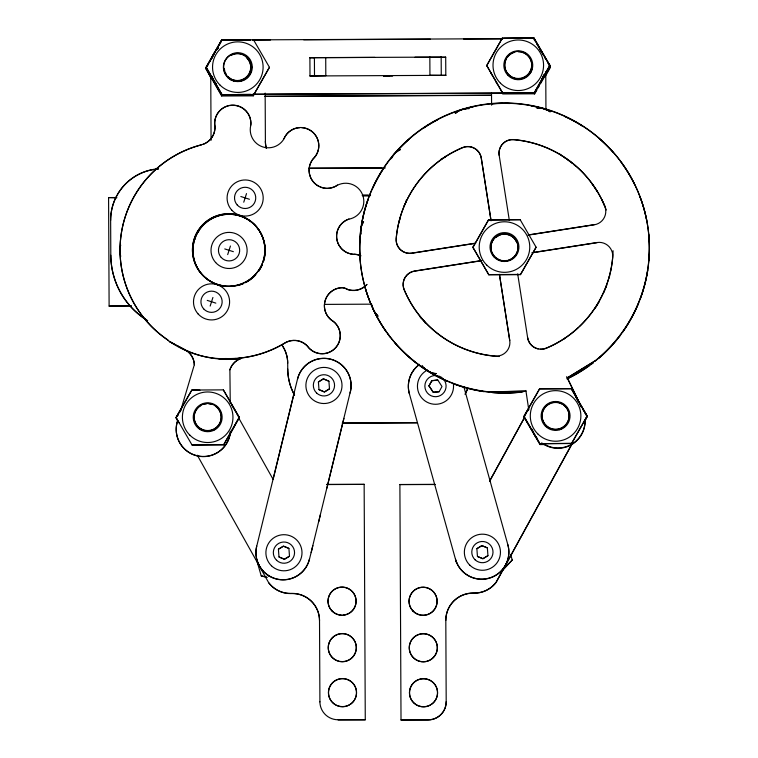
<?xml version="1.0" encoding="UTF-8"?>
<svg xmlns="http://www.w3.org/2000/svg" width="758" height="758" viewBox="0 0 758 758"><rect width="100%" height="100%" fill="white"/><g stroke="black" fill="none" stroke-linecap="round" stroke-linejoin="round"><path stroke-width="1.14" d="M273.155 479.189L294.18 393.099M311.197 552.61L312.864 545.57M318.758 521.665L320.426 514.635M326.859 488.275L343.933 418.378M180.347 411.641L194.351 364.636A18.107 18.107 0 0 0 186.629 350.575L169.839 341.687L175.771 344.985M210.165 306.061L212.913 297.458M243.754 202.197L246.502 193.593M227.684 254.603L230.432 246.009M489.64 481.046L524.536 417.374M489.649 481.197L524.545 417.535M572.119 443.591L496.102 582.267A27.165 27.165 0 0 1 474.593 593.012L472.84 593.021A27.165 27.165 0 0 0 445.808 620.319L446.197 701.775A18.107 18.107 0 0 1 428.175 719.967L401.001 719.939L428.166 719.816A18.107 18.107 0 0 0 446.187 701.624M572.129 443.752L496.111 582.428A27.165 27.165 0 0 1 474.603 593.173L472.85 593.182A27.165 27.165 0 0 0 445.818 620.47M433.225 392.35L428.981 385.822L431.861 380.63L437.754 380.004L441.999 386.533L439.128 391.725L434.211 392.246M429 385.983L431.861 380.63M254.423 93.821L253.267 95.859L221.668 96.001L205.664 67.85L221.336 40.401L250.604 40.269M206.233 67.377L221.904 39.928L253.504 39.776L269.45 67.31L253.778 94.75L222.179 94.902L206.233 67.377L222.179 94.902M206.252 67.604L221.904 39.928M206.896 66.676L208.052 64.648M209.217 62.611L212.695 56.518M216.76 49.403L217.925 47.366M219.081 45.338L220.824 42.287M253.778 94.75L269.45 67.31M176.083 417.469L191.755 390.029L223.354 389.877L239.31 417.402L223.638 444.851L192.03 444.993L176.083 417.469L191.196 391.28M177.922 421.457L176.112 417.866L182.498 406.686M177.315 416.388L178.471 414.351M179.637 412.324L180.792 410.286M223.638 444.851L239.291 417.165M229.494 435.395L239.32 417.563L223.354 389.877M486.693 65.491L502.639 93.016L486.693 65.491L502.365 38.052L533.964 37.9L549.91 65.425L534.182 92.94L534.238 93.802L502.639 93.954L501.398 91.064M486.712 65.728L502.365 38.052M253.03 94.2L534.238 92.874L549.901 65.197L549.92 66.363L534.238 93.802M534.627 94.011L536.948 89.946M538.114 87.909L539.27 85.881M540.435 83.844L550.299 66.562L534.371 39.274L534.437 40.212M545.144 76.653L550.365 67.509L550.299 66.562M472.888 247.288L488.559 219.839L520.159 219.687L536.105 247.222L520.433 274.661L488.834 274.813L472.888 247.288L488.834 274.813M472.897 247.515L488.559 219.839M520.433 274.661L536.105 247.222M523.986 416.161L539.658 388.721L571.267 388.57L587.213 416.095L571.541 443.534L539.933 443.686L524.005 416.398L539.658 388.721M544.68 444.539L539.999 444.567L524.072 417.27L528.677 408.581M527.549 411.177L528.714 409.14M571.541 443.534L587.194 415.858M584.911 420.482L587.232 416.417L575.436 396.197M584.958 421.041L587.232 416.417M502.554 570.13L512.266 559.982L502.573 570.367M323.458 378.801L318.407 381.918L318.995 389.707L324.443 392.038L329.493 388.92L328.906 381.141L323.458 378.801L318.426 382.079M318.985 389.546L324.433 391.886L329.484 388.769M278.413 549.199L283.454 546.082L288.912 548.413L289.49 556.201L284.44 559.319L278.991 556.978L278.413 549.199L283.464 546.234L288.912 548.413M278.991 556.978L284.43 559.158L289.49 556.201M476.867 548.678L481.908 545.552L487.366 547.892L487.944 555.671L482.893 558.798L477.445 556.457L476.867 548.678L481.917 545.713L487.366 547.892M477.445 556.457L482.884 558.637L487.944 555.671M595.381 360.751L567.268 377.891L595.371 360.6A144.863 144.863 -4.2 0 0 589.866 130.812A144.863 144.863 -4.2 0 0 369.326 195.602A144.863 144.863 -4.2 0 0 488.986 391.848L525.976 391.119L488.995 392.009M475.598 243.157L411.821 253.106A13.578 13.578 0 0 1 396.197 238.533A108.65 108.65 0 0 1 462.617 147.545A13.578 13.578 0 0 1 481.264 157.986L491.042 220.597M528.193 234.942L594.291 224.633M475.617 243.309L411.84 253.267A13.578 13.578 0 0 1 396.207 238.685A108.65 108.65 0 0 1 462.626 147.706A13.578 13.578 0 0 1 481.283 158.138L491.051 220.758M528.203 235.103L594.3 224.785A13.578 13.578 0 0 0 604.742 206.138M481.87 260.506L414.617 271.004A13.578 13.578 0 0 0 404.175 289.651A108.65 108.65 0 0 0 495.163 356.071A13.578 13.578 0 0 0 509.746 340.437L499.427 274.349M532.144 252.66L597.086 242.522A13.578 13.578 0 0 1 612.71 257.104A108.65 108.65 0 0 1 546.291 348.083A13.578 13.578 0 0 1 527.644 337.651M480.724 260.847L414.626 271.156A13.578 13.578 0 0 0 404.194 289.802A108.65 108.65 0 0 0 499.219 356.497M532.154 252.812L597.096 242.683M169.839 341.687A98.493 98.483 0 0 0 222.255 358.742L225.562 358.534A108.65 108.65 0 0 0 284.837 342.938A18.107 18.107 0 0 1 307.35 345.989A18.107 18.107 0 0 0 335.5 347.78A18.107 18.107 0 0 0 331.255 319.904A18.107 18.107 0 0 1 342.152 287.614A11.522 11.522 0 0 1 347.477 289.357A18.107 18.107 0 0 0 366.881 284.411M431.87 380.791L437.754 380.004M387.764 76.141L389.242 76.103L386.192 76.17M325.722 57.456L325.807 75.696L314.504 75.952L314.409 57.608L441.175 57.106M503.549 38.279L533.964 37.9M517.534 38.279L533.916 38.203L549.853 65.501M250.405 39.89L237.377 39.947A27.165 27.165 0 0 0 232.649 40.392M252.774 39.88L502.658 38.696M221.923 40.165L250.415 40.051M252.784 40.032L270.549 39.956M303.712 39.795L430.43 39.198M463.593 39.037L502.668 38.848M309.728 57.731L374.85 57.419M415.005 57.229L445.723 57.238L440.995 57.267M314.627 57.864L309.899 57.731L309.994 75.971L445.808 75.326L445.704 57.087M309.814 75.971L314.712 75.942M384.391 75.62L392.663 75.573M441.08 75.345L445.96 75.326M502.62 92.789L534.229 92.637M237.642 94.437L250.671 94.371M253.039 94.362L518.33 93.101A27.165 27.165 0 0 0 520.689 92.988M222.16 94.665L253.769 94.513M205.664 67.85L221.601 95.138L253.2 94.987L253.267 95.859M265.025 96.266L491.231 95.195M265.035 96.427L491.241 95.356M362.315 195.223L370.577 195.185M362.324 195.384L368.227 195.356M362.93 195.962L369.989 195.934M131.2 306.005L109.114 306.109L108.584 197.573L116.723 197.535M116.741 197.829L108.584 197.573M488.569 220.076L520.159 219.687M488.815 274.576L520.414 274.424M324.623 304.394L371.676 304.166M131.172 305.711L109.114 306.109M199.97 390.218L191.755 390.029M539.677 388.949L571.276 388.807L587.213 416.095M342.313 423.04L417.478 422.68M342.322 423.191L417.487 422.841M223.619 444.614L192.03 444.993M571.523 443.307L539.933 443.686M524.024 416.711L539.961 444.008L545.807 443.98M326.565 484.4L364.153 484.381L326.575 484.561M401.02 720.1L399.892 484.542L435.111 484.371M435.12 484.533L399.892 484.542M338.106 719.92L365.271 719.787L364.143 484.229M309.065 168.162L385.348 167.888M309.075 168.314L381.814 168.058M383.624 75.971L392.653 75.99M383.576 76.046L388.854 76.084L385.206 76.046M266.949 577.226L261.264 575.843L266.968 577.463M240.826 196.521L249.429 199.269M224.756 248.927L233.36 251.684M207.237 300.386L215.841 303.134M323.467 378.962L328.925 381.293M177.751 346.027L185.653 350.215M168.617 340.73L167.291 339.726A108.65 108.65 0 0 1 201.429 144.911M169.849 341.849L167.281 339.565A108.65 108.65 0 0 1 201.42 144.759A18.107 18.107 0 0 0 214.969 126.52A18.107 18.107 0 0 1 232.062 105.144A18.107 18.107 0 0 1 250.784 125.117M428.981 385.822L433.216 392.199L439.128 391.725M533.983 39.065L535.167 41.093M536.929 44.125L538.114 46.143M539.298 48.161L540.473 50.189M542.245 53.221L543.429 55.239M544.604 57.267L545.788 59.285M547.551 62.317L549.92 66.363M549.19 65.482L550.365 67.509M490.777 72.872L491.951 74.89M496.083 81.968L497.267 83.996M577.245 399.788L578.43 401.806M579.605 403.834L581.377 406.866M582.551 408.884L583.736 410.912M584.92 412.93L586.683 415.962M210.838 77.003L206.119 68.921L210.904 77.941M231.692 404.98L235.823 412.058M236.998 414.076L238.77 417.108M176.112 417.866L179.059 422.917M238.865 418.245L273.212 479.539M197.298 455.207L268.863 583.016A27.165 27.165 0 0 0 290.485 593.561L292.237 593.552A27.165 27.165 0 0 1 319.525 620.594M567.259 377.74L581.367 406.923M566.671 376.65L581.377 407.074M510.627 554.363L512.285 560.219M256.346 558.987L261.283 576.08M463.839 386.732L507.869 544.831A27.165 27.165 0 0 1 488.995 578.297A27.165 27.165 0 0 1 455.539 559.423L409.339 393.554A27.174 27.174 0 0 1 419.468 364.333M509.31 220.284L499.162 155.191A13.578 13.578 0 0 1 513.744 139.567A108.65 108.65 0 0 1 604.732 205.987M517.686 273.875L527.653 337.803A13.578 13.578 0 0 0 538.256 349.002M499.446 274.5L509.755 340.598M525.872 390.465L528.781 409.822M571.56 443.856L571.608 444.415M539.961 444.008L539.999 444.567M502.317 38.355L502.383 39.217M347.477 289.357L347.486 289.518A18.107 18.107 0 0 0 366.891 284.572M365.271 719.787L338.096 719.759A18.107 18.107 0 0 1 319.895 701.737M221.336 40.401L221.402 41.273M241.205 358.269L241.215 358.43A18.107 18.107 0 0 0 229.911 369.809L229.892 369.648A18.107 18.107 0 0 1 241.205 358.269A98.493 98.483 0 0 1 186.629 350.575L186.639 350.736A18.107 18.107 0 0 1 194.361 364.797L194.351 364.636M221.601 95.138L221.668 96.001M222.255 358.742L225.581 358.695A108.65 108.65 0 0 0 235.928 358.496M229.892 369.648L230.252 403.408M545.751 71.953L545.94 109.863M491.516 93.262L491.591 105.182M441.175 57.011L441.27 75.345L429.938 75.203L429.843 56.964M319.914 701.889L319.516 620.432A27.165 27.165 0 0 0 292.218 593.4L290.466 593.41A27.165 27.165 0 0 1 268.853 582.864M265.158 93.101L265.395 141.339A27.165 27.165 0 0 0 266.352 148.36M210.752 75.743L211.065 140.306M565.231 425.778A13.54 13.54 0 0 1 559.177 429.312M552.165 429.341A13.54 13.54 0 0 1 546.073 425.863M563.308 404.876A13.54 13.54 0 0 1 564.937 425.816A13.54 13.54 0 0 1 544.092 423.172A13.54 13.54 0 0 1 550.905 403.303M552.023 402.943A13.54 13.54 0 0 1 562.303 404.251M562.455 428.261A13.54 13.54 0 0 1 559.196 429.625M419.743 661.402A14.032 14.032 0 0 1 411.774 639.828A14.032 14.032 0 0 1 434.77 639.724A14.032 14.032 0 0 1 427.01 661.364M426.119 661.573A14.032 14.032 0 0 1 420.633 661.601M430.601 704.949A14.032 14.032 0 0 1 409.491 693.2A14.032 14.032 0 0 1 429.947 680.352A14.032 14.032 0 0 1 431.368 704.466M120.759 256.299A18.059 18.059 0 0 1 120.712 245.137M263.386 261.7A36.119 36.119 0 0 0 241.072 216.371A36.119 36.119 0 0 0 195.27 237.69A36.119 36.119 0 0 0 215.585 283.937A36.119 36.119 0 0 1 195.261 237.614A36.119 36.119 0 0 1 241.063 216.295A36.119 36.119 0 0 1 263.377 261.614M258.639 271.174A36.119 36.119 0 0 0 262.116 264.987A36.119 36.119 0 0 1 258.63 271.099M255.683 274.841A36.119 36.119 0 0 1 245.365 282.658M243.233 283.653A36.119 36.119 0 0 1 237.624 285.52M216.684 284.364A36.119 36.119 0 0 0 224.719 286.287A36.119 36.119 0 0 1 216.674 284.288M194.768 239.405A36.119 36.119 0 0 1 195.573 237.197M198.217 231.91A36.119 36.119 0 0 1 199.515 229.93M255.683 274.766A36.119 36.119 0 0 1 245.355 282.582M243.223 283.577A36.119 36.119 0 0 1 230.621 286.439M110.649 220.426A51.336 51.336 0 0 1 116.865 195.706M117.405 194.73A51.336 51.336 0 0 1 153.94 169.479M155.039 169.318A51.336 51.336 0 0 1 158.384 168.977M281.701 344.805A31.694 31.684 0 0 1 287.718 363.234M147.687 320.748A76.965 76.956 0 0 1 110.81 255.427L110.64 220.265A51.336 51.336 0 0 1 158.375 168.816M146.72 320.009A76.965 76.956 0 0 1 110.801 255.266M540.084 49.668A27.165 27.165 0 0 1 542.065 52.615M540.075 49.507A27.165 27.165 0 0 1 542.055 52.463M294.568 395.231A54.33 54.32 0 0 1 287.746 369.127L287.708 363.073A31.694 31.684 0 0 0 281.682 344.644M467.515 389.062A54.33 54.32 0 0 1 465.535 393.374M266.342 148.208A27.165 27.165 0 0 1 265.385 141.187M235.387 40.364A27.165 27.165 0 0 1 240.106 40.345M467.506 388.911A54.33 54.32 0 0 1 464.967 394.264M294.549 395.07A54.33 54.32 0 0 1 287.727 368.966M453.36 383.595A18.059 18.059 0 0 1 439.981 403.72A18.059 18.059 0 0 1 418.568 392.511A18.059 18.059 0 0 1 427.474 370.046M439.195 376.148A10.612 10.612 0 0 1 442.53 394.037A10.612 10.612 0 0 1 425.162 388.589A10.612 10.612 0 0 1 438.133 375.816M409.348 393.715A27.174 27.174 0 0 1 419.477 364.494M507.86 544.68A27.165 27.165 0 0 1 488.986 578.136A27.165 27.165 0 0 1 455.53 559.262M507.348 561.47A27.165 27.165 0 0 1 501.938 570.594M456.742 563.09A27.165 27.165 0 0 1 455.909 560.863M310.922 361.756A27.174 27.174 0 0 1 350.082 393.014M297.534 379.161A27.174 27.174 0 0 1 310.041 362.258M309.482 559.006A27.165 27.165 0 0 1 276.651 578.951A27.165 27.165 0 0 1 256.706 546.12M269.043 576.108A27.165 27.165 0 0 1 267.062 574.791M263.509 571.674A27.165 27.165 0 0 1 257.047 560.494M613.08 250.727A108.65 108.65 0 0 1 579.207 326.831M578.43 327.56A108.65 108.65 0 0 1 546.3 348.244A13.578 13.578 0 0 1 540.293 349.267M606.258 209.975A108.65 108.65 0 0 0 513.753 139.718A13.578 13.578 0 0 0 499.171 155.352M489.071 392.142A144.863 144.863 -4.2 0 1 360.505 232.649A144.863 144.863 -4.2 0 1 520.007 104.073A144.863 144.863 -4.2 0 1 648.583 263.576A144.863 144.863 -4.2 0 1 595.456 360.893M593.268 362.618A144.863 144.863 -4.2 0 1 591.373 364.067M589.459 365.479A144.863 144.863 -4.2 0 1 567.126 378.754M521.76 391.943A144.863 144.863 -4.2 0 1 493.42 392.549M495.94 237.396A13.578 13.578 0 0 1 497.911 236.079M515.042 239.452A13.578 13.578 0 0 1 516.89 242.475M585.081 420.036A27.165 27.165 0 0 1 541.657 442.88M537.574 439.109A27.165 27.165 0 0 1 532.467 430.563M585.053 419.724A27.165 27.165 0 0 1 543.467 443.818M536.835 437.953A27.165 27.165 0 0 1 532.078 429.189M495.931 237.245A13.578 13.578 0 0 1 501.199 234.629M502.355 234.393A13.578 13.578 0 0 1 516.871 242.323M406.345 200.074A18.107 18.107 0 0 1 403.644 206.659M537.062 108.167A18.107 18.107 0 0 1 550.09 111.852M455.369 113.444A18.107 18.107 0 0 1 466.113 108.839M436.172 373.722A18.107 18.107 0 0 1 422.149 365.498M378.28 316.162A18.107 18.107 0 0 1 372.169 306.194M360.884 234.146A18.107 18.107 0 0 1 363.556 221.81M391.299 158.659A18.107 18.107 0 0 1 400.224 149.733M360.865 233.985A18.107 18.107 0 0 1 363.537 221.649M455.359 113.293A18.107 18.107 0 0 1 469.06 108.697M391.289 158.498A18.107 18.107 0 0 1 400.205 149.572M563.535 339.338A18.107 18.107 0 0 1 565.241 338.03M562.341 156.025A18.107 18.107 0 0 1 559.158 153.476M537.052 108.006A18.107 18.107 0 0 1 550.081 111.691M446.386 155.987A18.107 18.107 0 0 1 441.099 159.057M377.522 315.347A18.107 18.107 0 0 1 371.97 305.067M420.226 317.441A18.107 18.107 0 0 1 425.617 323.505M436.153 373.561A18.107 18.107 0 0 1 423.949 367.687M216.456 427.882A13.54 13.54 0 0 1 212.392 430.26M203.135 430.307A13.54 13.54 0 0 1 199.041 427.967M215.395 406.184A13.54 13.54 0 0 1 218.351 425.664A13.54 13.54 0 0 1 198.729 427.484A13.54 13.54 0 0 1 198.065 407.785M198.928 406.989A13.54 13.54 0 0 1 200.861 405.625M204.12 404.251A13.54 13.54 0 0 1 206.441 403.834M208.801 403.825A13.54 13.54 0 0 1 211.131 404.222M216.475 428.043A13.54 13.54 0 0 1 212.401 430.421M203.144 430.459A13.54 13.54 0 0 1 199.06 428.128M216.409 428.109A13.54 13.54 0 0 1 212.344 430.478M200.936 429.54A13.54 13.54 0 0 1 198.994 428.185M341.223 615.25A14.032 14.032 0 0 1 330.033 594.026A14.032 14.032 0 0 1 354.033 593.912A14.032 14.032 0 0 1 343.052 615.24M331.995 702.041A14.032 14.032 0 0 1 332.108 683.299A14.032 14.032 0 0 1 350.746 681.376A14.032 14.032 0 0 1 354.687 699.691M354.213 700.468A14.032 14.032 0 0 1 350.348 704.362M349.58 704.855A14.032 14.032 0 0 1 332.629 702.704M338.722 661.298A14.032 14.032 0 0 1 332.108 638.075A14.032 14.032 0 0 1 355.654 643.447A14.032 14.032 0 0 1 339.612 661.507M495.751 237.036A13.54 13.54 0 0 1 500.934 234.307M502.09 234.042A13.54 13.54 0 0 1 506.799 234.023M507.945 234.269A13.54 13.54 0 0 1 513.166 236.951M514.834 238.609A13.54 13.54 0 0 1 517.212 242.683M491.421 250.699A13.54 13.54 0 0 1 500.915 234.07A13.54 13.54 0 0 1 517.553 243.564A13.54 13.54 0 0 1 508.059 260.202M506.903 260.458A13.54 13.54 0 0 1 502.194 260.487M501.047 260.231A13.54 13.54 0 0 1 495.827 257.549M494.955 256.754A13.54 13.54 0 0 1 491.781 251.827M648.772 234.601A144.863 144.863 -4.2 0 1 648.895 260.572M647.777 270.038A144.863 144.863 -4.2 0 1 640.377 298.633M638.653 303.067A144.863 144.863 -4.2 0 1 622.716 332.07M620.612 334.96A144.863 144.863 -4.2 0 1 598.82 358.259M593.287 362.779A144.863 144.863 -4.2 0 1 567.145 378.915M522.954 391.952A144.863 144.863 -4.2 0 1 492.245 392.606M483.964 391.659A144.863 144.863 -4.2 0 1 454.184 384.098M446.453 380.971A144.863 144.863 -4.2 0 1 428.668 371.666M424.669 369.118A144.863 144.863 -4.2 0 1 419.78 365.744M416.909 363.613A144.863 144.863 -4.2 0 1 394.558 342.54M390.038 336.997A144.863 144.863 -4.2 0 1 387.888 334.145M386.485 332.222A144.863 144.863 -4.2 0 1 374.424 311.926M370.075 302.139A144.863 144.863 -4.2 0 1 364.797 286.429M359.889 256.024A144.863 144.863 -4.2 0 1 360.107 237.15M361.907 222.975A144.863 144.863 -4.2 0 1 367.914 200.15M372.813 188.003A144.863 144.863 -4.2 0 1 383.7 168.399M397.571 150.586A144.863 144.863 -4.2 0 1 409.377 139.055M423.533 128.178A144.863 144.863 -4.2 0 1 437.717 119.745M464.133 109.161A144.863 144.863 -4.2 0 1 473.257 106.831M492.065 103.95A144.863 144.863 -4.2 0 1 502.696 103.42M505.036 103.41A144.863 144.863 -4.2 0 1 509.755 103.505M531.017 105.845A144.863 144.863 -4.2 0 1 540.246 107.873M541.383 108.167A144.863 144.863 -4.2 0 1 547.039 109.777M564.824 116.543A144.863 144.863 -4.2 0 1 582.438 126.131M598.687 138.155A144.863 144.863 -4.2 0 1 612.985 152.206M621.219 162.392A144.863 144.863 -4.2 0 1 634.683 184.611M639.894 196.625A144.863 144.863 -4.2 0 1 646.726 220.455M609.669 275.76A108.65 108.65 0 0 1 609.091 277.883M606.741 285.188A108.65 108.65 0 0 1 605.576 288.258M604.742 290.295A108.65 108.65 0 0 1 603.88 292.304M599.474 301.134A108.65 108.65 0 0 1 594.897 308.62M398.897 222.899A108.65 108.65 0 0 1 400.319 217.603M563.99 157.323A108.65 108.65 0 0 1 565.809 158.536M566.709 159.161A108.65 108.65 0 0 1 571.996 163.084M573.702 164.467A108.65 108.65 0 0 1 575.379 165.879M591.78 183.493A108.65 108.65 0 0 1 593.069 185.265M593.704 186.165A108.65 108.65 0 0 1 597.295 191.67M601.558 199.335A108.65 108.65 0 0 1 604.77 206.309M610.531 269.412A13.578 13.578 0 0 1 610.512 271.459M531.415 69.025A13.54 13.54 0 0 1 511.593 77.335M510.598 76.71A13.54 13.54 0 0 1 508.779 75.203M507.983 74.331A13.54 13.54 0 0 1 506.609 72.408M245.564 56.329A13.54 13.54 0 0 1 241.423 80.528M247.383 57.144A14.032 14.032 0 0 1 241.196 80.651M237.567 81.144A14.032 14.032 0 0 1 235.738 81.04M233.938 80.689A14.032 14.032 0 0 1 227.627 77.079M234.269 54.159A13.54 13.54 0 0 1 251.258 65.396A13.54 13.54 0 0 1 237.898 80.765M236.723 80.718A13.54 13.54 0 0 1 232.166 79.524M231.114 78.984A13.54 13.54 0 0 1 228.3 76.842M226.14 74.047A13.54 13.54 0 0 1 225.126 71.915M224.766 70.788A13.54 13.54 0 0 1 224.349 68.466M231.01 55.523A13.54 13.54 0 0 1 233.142 54.519M246.805 58.072A13.54 13.54 0 0 1 240.836 80.765M233.824 80.793A13.54 13.54 0 0 1 227.741 77.316M247.392 57.305A14.032 14.032 0 0 1 241.215 80.812M237.586 81.305A14.032 14.032 0 0 1 235.747 81.191M233.947 80.841A14.032 14.032 0 0 1 227.637 77.24M518.226 51.8A13.54 13.54 0 0 1 531.642 67.633A13.54 13.54 0 0 1 513.725 78.093A13.54 13.54 0 0 1 506.534 58.631M507.159 57.627A13.54 13.54 0 0 1 514.729 52.274M543.77 75.108A27.165 27.165 0 0 1 541.79 79.41M216.03 83.75A27.165 27.165 0 0 1 212.022 76.52M211.927 57.949A27.165 27.165 0 0 1 215.177 51.648M216.617 49.744A27.165 27.165 0 0 1 218.209 48M543.761 74.947A27.165 27.165 0 0 1 541.771 79.249M216.039 83.911A27.165 27.165 0 0 1 212.032 76.672M211.946 58.11A27.165 27.165 0 0 1 215.187 51.8M216.627 49.905A27.165 27.165 0 0 1 218.219 48.152M233.843 40.354A27.165 27.165 0 0 1 237.387 40.108M531.765 69.509A14.032 14.032 0 0 1 530.808 72.095M532.107 64.042A14.032 14.032 0 0 1 532.23 65.87M531.756 69.348A14.032 14.032 0 0 1 530.373 72.74M532.088 63.88A14.032 14.032 0 0 1 532.22 65.719M241.215 358.43A98.493 98.483 0 0 1 237.756 358.866M236.6 358.989A98.493 98.483 0 0 1 219.157 359.121M188.77 351.665A98.493 98.483 0 0 1 186.639 350.736M230.47 431.397A27.165 27.165 0 0 1 198.482 456.183A27.165 27.165 0 0 1 177.344 421.685M230.451 431.236A27.165 27.165 0 0 1 198.473 456.022A27.165 27.165 0 0 1 177.334 421.524M219.943 110.64A18.107 18.107 0 0 0 214.694 124.104A18.107 18.107 0 0 1 203.381 144.295M220.654 109.957A18.107 18.107 0 0 1 228.461 105.817M229.418 105.608A18.107 18.107 0 0 1 250.794 125.269A18.107 18.107 0 0 0 262.694 146.891A18.107 18.107 0 0 0 285.103 136.573M353.844 254.318A18.107 18.107 0 0 1 360.059 255.56M301.731 127.695A18.107 18.107 0 0 1 313.073 159A18.107 18.107 0 0 0 319.525 186.714M285.633 135.739A18.107 18.107 0 0 1 299.751 127.695M327.456 188.42A18.107 18.107 0 0 0 337.566 185.17A18.107 18.107 0 0 1 362.874 195.592A18.107 18.107 0 0 1 348.945 219.157A18.107 18.107 0 0 0 348.803 253.447M326.433 188.41A18.107 18.107 0 0 1 320.454 187.122M352.792 254.328A18.107 18.107 0 0 1 349.779 253.75M347.486 289.518A11.522 11.522 0 0 0 342.171 287.765A18.107 18.107 0 0 0 331.265 320.056M331.957 320.577A18.107 18.107 0 0 0 333.406 321.515A18.107 18.107 0 0 1 334.6 348.86A18.107 18.107 0 0 1 307.369 346.15A18.107 18.107 0 0 0 284.856 343.099A108.65 108.65 0 0 1 237.993 358.335M213.538 282.98A36.213 36.213 0 0 1 207.455 220.749A36.213 36.213 0 0 1 264.675 245.98A36.213 36.213 0 0 1 214.618 283.454M348.936 218.996A18.107 18.107 0 0 0 352.773 254.167A18.107 18.107 0 0 1 361.026 255.816M283.937 138.733A18.107 18.107 0 0 1 310.979 130.717A18.107 18.107 0 0 1 313.063 158.839A18.107 18.107 0 0 0 337.556 185.009M297.524 379L256.716 546.281A27.165 27.165 0 0 0 276.661 579.112A27.165 27.165 0 0 0 309.491 559.167L350.063 392.852A27.174 27.174 0 0 0 330.848 359.178A27.174 27.174 0 0 0 297.524 379M537.792 433.898A25.279 25.279 0 0 0 580.041 422.358A25.279 25.279 0 0 0 548.925 391.545A25.279 25.279 0 0 0 537.792 433.898M545.419 426.195A14.449 14.449 0 0 0 569.561 419.61A14.449 14.449 0 0 0 551.777 401.996A14.449 14.449 0 0 0 545.419 426.195M546.035 425.323A13.54 13.54 0 0 0 568.671 419.146A13.54 13.54 0 0 0 552.004 402.631A13.54 13.54 0 0 0 546.035 425.323M413.214 611.318A14.032 14.032 0 0 0 436.665 604.912A14.032 14.032 0 0 0 419.392 587.81A14.032 14.032 0 0 0 413.214 611.318M413.205 611.156A14.032 14.032 0 0 0 436.646 604.751A14.032 14.032 0 0 0 419.382 587.649A14.032 14.032 0 0 0 413.205 611.156M413.631 702.647A14.032 14.032 0 0 0 437.082 696.242A14.032 14.032 0 0 0 419.818 679.13A14.032 14.032 0 0 0 413.631 702.647M413.423 657.641A14.032 14.032 0 0 0 436.873 651.236A14.032 14.032 0 0 0 419.6 634.133A14.032 14.032 0 0 0 413.423 657.641M198.189 314.03A18.059 18.059 0 0 0 228.745 307.388A18.059 18.059 0 0 0 207.711 284.241A18.059 18.059 0 0 0 198.189 314.03M203.684 308.894A10.612 10.612 0 0 0 221.649 304.991A10.612 10.612 0 0 0 209.284 291.385A10.612 10.612 0 0 0 203.684 308.894M271.468 565.8A18.059 18.059 0 0 0 301.495 557.035A18.059 18.059 0 0 0 278.897 535.413A18.059 18.059 0 0 0 271.468 565.8M276.604 560.295A10.612 10.612 0 0 0 294.256 555.14A10.612 10.612 0 0 0 280.972 542.434A10.612 10.612 0 0 0 276.604 560.295M215.698 262.581A18.059 18.059 0 0 0 246.265 255.929A18.059 18.059 0 0 0 225.23 232.791A18.059 18.059 0 0 0 215.698 262.581M221.203 257.445A10.612 10.612 0 0 0 239.168 253.542A10.612 10.612 0 0 0 226.803 239.935A10.612 10.612 0 0 0 221.203 257.445M311.472 398.519A18.059 18.059 0 0 0 341.498 389.754A18.059 18.059 0 0 0 318.891 368.132A18.059 18.059 0 0 0 311.472 398.519M316.607 393.014A10.612 10.612 0 0 0 334.259 387.859A10.612 10.612 0 0 0 320.975 375.153A10.612 10.612 0 0 0 316.607 393.014M469.922 565.269A18.059 18.059 0 0 0 499.948 556.514A18.059 18.059 0 0 0 477.351 534.892A18.059 18.059 0 0 0 469.922 565.269M475.058 559.764A10.612 10.612 0 0 0 492.709 554.619A10.612 10.612 0 0 0 479.426 541.904A10.612 10.612 0 0 0 475.058 559.764M231.777 210.165A18.059 18.059 0 0 0 262.344 203.523A18.059 18.059 0 0 0 241.3 180.376A18.059 18.059 0 0 0 231.777 210.165M237.273 205.03A10.612 10.612 0 0 0 255.238 201.126A10.612 10.612 0 0 0 242.873 187.52A10.612 10.612 0 0 0 237.273 205.03M189.888 435.206A25.279 25.279 0 0 0 232.128 423.665A25.279 25.279 0 0 0 201.022 392.852A25.279 25.279 0 0 0 189.888 435.206M197.516 427.503A14.449 14.449 0 0 0 221.649 420.917A14.449 14.449 0 0 0 203.874 403.303A14.449 14.449 0 0 0 197.516 427.503M198.132 426.631A13.54 13.54 0 0 0 220.758 420.453A13.54 13.54 0 0 0 204.091 403.938A13.54 13.54 0 0 0 198.132 426.631M332.184 611.062A14.032 14.032 0 0 0 355.635 604.657A14.032 14.032 0 0 0 338.362 587.545A14.032 14.032 0 0 0 332.184 611.062M332.61 702.543A14.032 14.032 0 0 0 356.061 696.138A14.032 14.032 0 0 0 338.798 679.035A14.032 14.032 0 0 0 332.61 702.543M332.402 657.537A14.032 14.032 0 0 0 355.853 651.141A14.032 14.032 0 0 0 338.58 634.029A14.032 14.032 0 0 0 332.402 657.537M486.693 265.016A25.279 25.279 0 0 0 528.932 253.485A25.279 25.279 0 0 0 497.826 222.672A25.279 25.279 0 0 0 486.693 265.016M494.311 257.322A14.449 14.449 0 0 0 518.453 250.727A14.449 14.449 0 0 0 500.678 233.123A14.449 14.449 0 0 0 494.311 257.322M494.936 257.133A13.54 13.54 0 0 0 517.562 250.955A13.54 13.54 0 0 0 500.896 234.44A13.54 13.54 0 0 0 494.936 257.133M508.665 74.568A13.54 13.54 0 0 0 531.292 68.381A13.54 13.54 0 0 0 514.625 51.876A13.54 13.54 0 0 0 508.665 74.568M220.038 85.104A25.279 25.279 0 0 0 262.277 73.573A25.279 25.279 0 0 0 231.171 42.751A25.279 25.279 0 0 0 220.038 85.104M227.665 77.411A14.449 14.449 0 0 0 251.798 70.816A14.449 14.449 0 0 0 234.023 53.212A14.449 14.449 0 0 0 227.665 77.411M227.684 76.615A13.54 13.54 0 0 0 250.32 70.437A13.54 13.54 0 0 0 233.654 53.922A13.54 13.54 0 0 0 227.684 76.615M500.498 83.228A25.279 25.279 0 0 0 542.737 71.688A25.279 25.279 0 0 0 511.631 40.875A25.279 25.279 0 0 0 500.498 83.228M508.125 75.525A14.449 14.449 0 0 0 532.258 68.94A14.449 14.449 0 0 0 514.483 51.326A14.449 14.449 0 0 0 508.125 75.525M205.532 277.779A36.213 36.213 0 0 0 264.371 256.052A36.213 36.213 0 0 0 216.134 215.954A36.213 36.213 0 0 0 205.532 277.779"/></g></svg>
